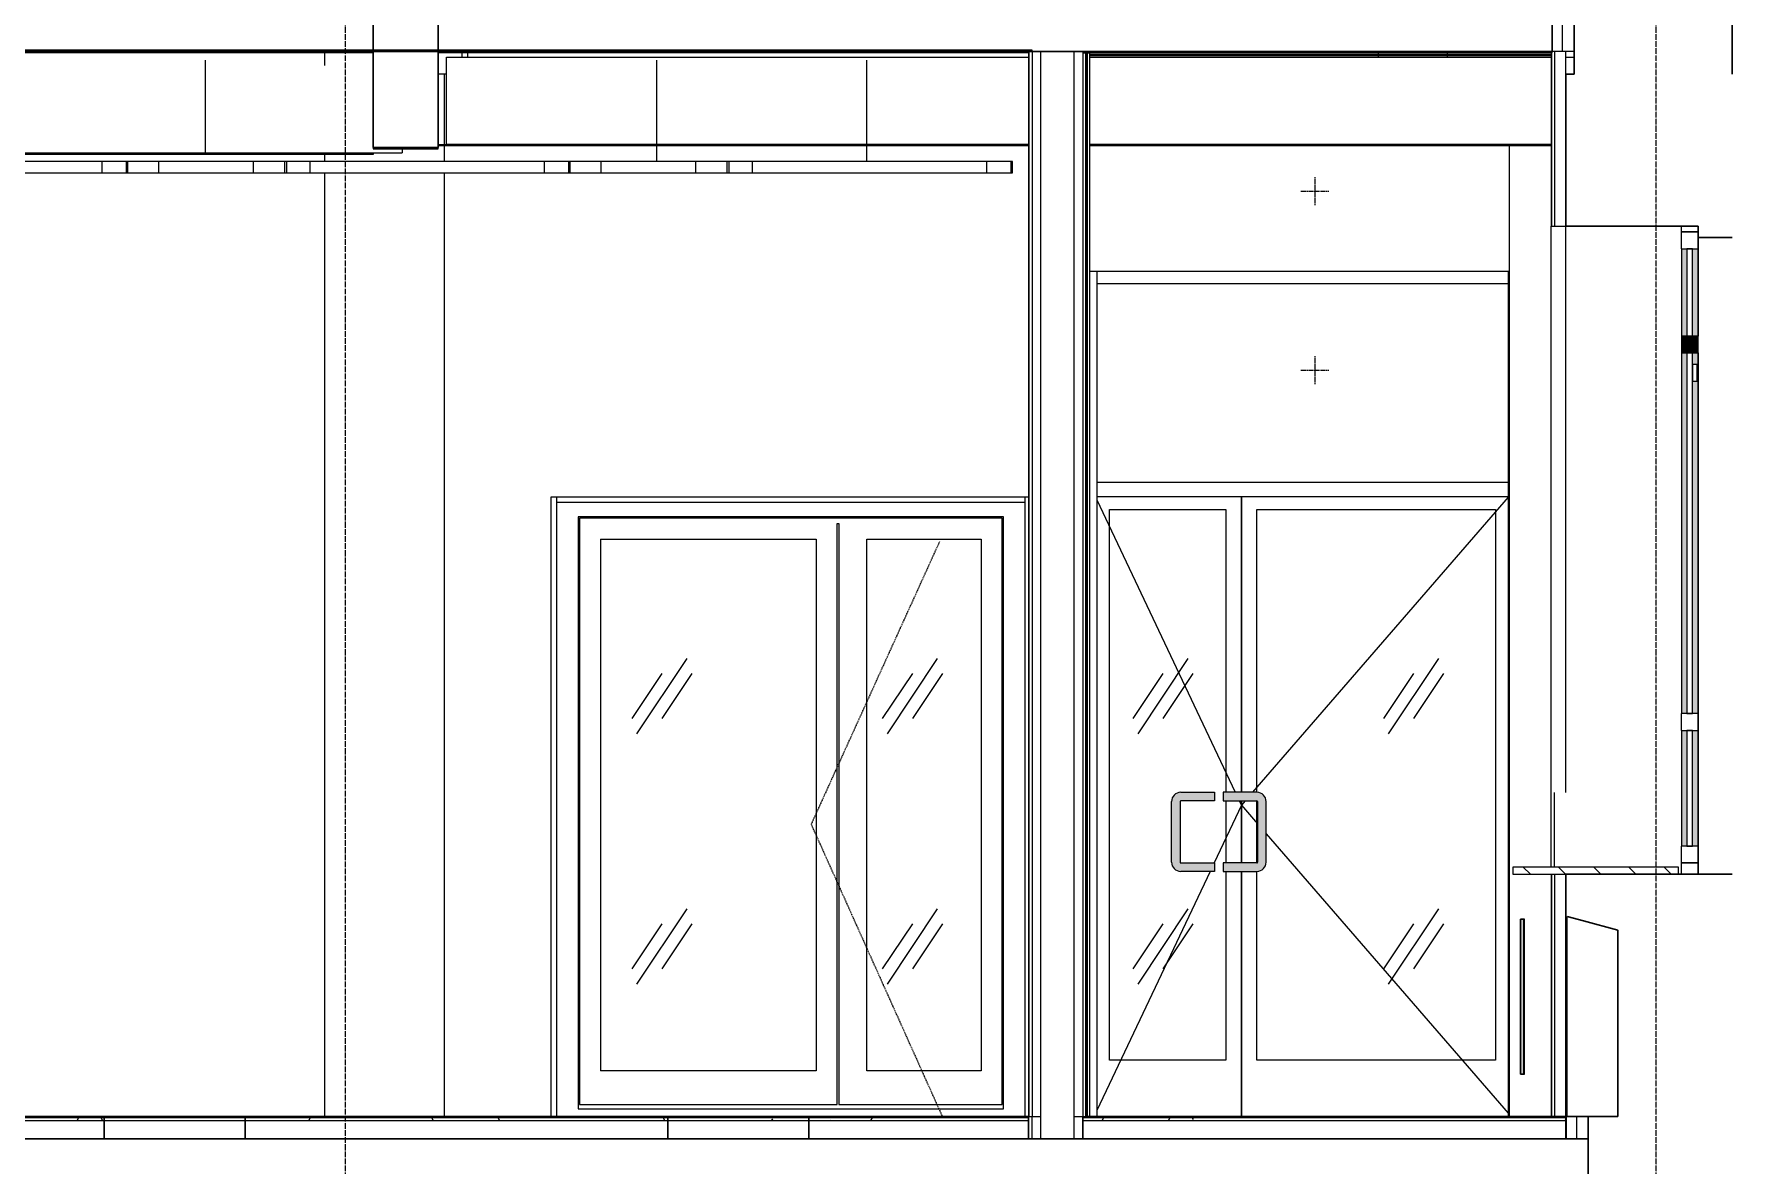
# Model space of a CAD drawing. Header units: millimetres. Extents: x -3929 to 624051, y 52832 to 514950.
# Drawn here: x 490920 to 496946, y 124473 to 128488 of the extents above; entities that cross this region are included whole.
import ezdxf

# ---------------------------------------------------------------- set-up
doc = ezdxf.new("R2010")
doc.units = ezdxf.units.MM
doc.linetypes.add('ADSK_Линия сетки', pattern=[25, 20, -2.5, 0, -2.5])
doc.linetypes.add('ADSK_Штриховая_ш3 п1_5', pattern=[4.5, 3, -1.5])
for name, color, linetype, lineweight in [('_ Окна', 7, 'Continuous', 9), ('Витраж', 7, 'Continuous', 9), ('Двери', 7, 'Continuous', 9), ('Каркас', 7, 'Continuous', 18), ('Окна', 7, 'Continuous', 9), ('Оси', 253, 'Continuous', 9), ('Перекрытие', 7, 'Continuous', 18), ('Потолки', 7, 'Continuous', 9), ('Стены внутренние', 7, 'Continuous', 18), ('Стены наружные', 7, 'Continuous', 18), ('Стены несущие', 7, 'Continuous', 30), ('Стены отделка', 7, 'Continuous', 30), ('Стены перегородки', 7, 'Continuous', 30), ('Стены штриховка', 7, 'Continuous', 9), ('Узлы', 7, 'Continuous', 18), ('ШТРИХОВКА', 252, 'Continuous', 15)]:
    doc.layers.add(name, color=color, linetype=linetype, lineweight=lineweight)
doc.layers.add('Линии', color=7, linetype='Continuous', lineweight=9, true_color=0x00a600)
pattern_1 = [(0, (492818.0134161156, 121045.9326191053), (406.4, 101.6), [33.528, -271.272, 33.528, -271.272, -1625.6]), (0, (492818.0134161156, 121045.9326191053), (406.4, 101.6), [-609.6, 33.528, -576.072, 33.528, -271.272, -711.2]), (0, (492818.0134161156, 121045.9326191053), (406.4, 101.6), [-1524, 33.528, -169.672, 33.528, -474.472]), (120, (492970.4134161156, 121096.7326191053), (-291.1881810244989, 301.1527240979959), [33.52799999999998, -271.2719999999998, 33.52799999999998, -271.2719999999998, -1625.599999999999]), (120, (492970.4134161156, 121096.7326191053), (-291.1881810244989, 301.1527240979959), [-609.5999999999997, 33.52799999999998, -576.0719999999997, 33.52799999999998, -271.2719999999998, -711.1999999999997]), (120, (492970.4134161156, 121096.7326191053), (-291.1881810244989, 301.1527240979959), [-1523.999999999999, 33.52799999999998, -169.6719999999999, 33.52799999999998, -474.4719999999998]), (240, (493021.2134161156, 121299.9326191053), (-115.2118189755009, -402.7527240979958), [33.528, -271.272, 33.528, -271.272, -1625.6]), (240, (493021.2134161156, 121299.9326191053), (-115.2118189755009, -402.7527240979958), [-609.6, 33.528, -576.072, 33.528, -271.272, -711.2]), (240, (493021.2134161156, 121299.9326191053), (-115.2118189755009, -402.7527240979958), [-1524, 33.528, -169.672, 33.528, -474.472])]
pattern_2 = [(236.31, (9620.301, 8922.3), (-888.9981586202271, -1778.001001198212), [320.533, -2884.801]), (236.31, (9638.081, 8868.96), (-888.9981586202271, -1778.001001198212), [192.32, -3013.015]), (236.31, (9531.401, 8868.96), (-888.9981586202271, -1778.001001198212), [192.32, -3013.015])]

# ---------------------------------------------------------------- blocks, each defined once
blk = doc.blocks.new('Прямоугольный импост - Импост структурный с накладкой - 160мм-6453924-Разрез 2-2')
at = {"layer": 'Витраж'}
blk.add_line((10960.74984141806, 14125), (10960.74984141806, 11900), dxfattribs=at)
blk = doc.blocks.new('Прямоугольный импост - Импост структурный с накладкой - 160мм-6453925-Разрез 2-2')
at = {"layer": 'Витраж'}
blk.add_line((10960.74984141806, 14900), (10960.74984141806, 14125), dxfattribs=at)
blk = doc.blocks.new('окно трехпол с фрамугой - 1800 и 1820х2300_h___нов_ ок15-V71-Разрез 2-2')
at = {"layer": 'Окна', "true_color": 0x383e42}
for points in [[(13094.53821631671, 14979.99999999999), (13094.62497107141, 14979.99999999999), (13094.53821631671, 15020.00000000001)], [(13094.62497107141, 12800.00000000002), (13094.71711234012, 12800.00000000002), (13094.57601380584, 12800.00000000002)]]:
    blk.add_hatch(color=250, dxfattribs=at).paths.add_polyline_path(points)
h = blk.add_hatch(color=250, dxfattribs=at)
h.paths.add_polyline_path([(13034.62517899047, 12860.00000000001), (13054.53807770351, 12860.00000000001), (13054.53807770351, 13270.00000000001), (13034.62517899047, 13270.00000000001), (13034.62517899047, 12891.81214383187)])
h.paths.add_polyline_path([(13094.62497107141, 12860.00000000001), (13094.53821631671, 13270.00000000001), (13074.62504037776, 13270.00000000001), (13074.62504037776, 12860.00000000001), (13094.53821631671, 12860.00000000001)])
h.paths.add_polyline_path([(13034.62517899047, 13330.00000000001), (13054.53807770351, 13330.00000000001), (13054.53807770351, 14610.00000000002), (13034.67826453619, 14610.00000000002), (13034.7831354511, 14670.00000000001), (13054.53807770351, 14670.00000000001), (13054.53807770351, 14979.99999999999), (13034.62517899047, 14979.99999999999), (13034.62517899047, 13478.50175917655)])
h.paths.add_polyline_path([(13094.62497107141, 13330.00000000001), (13094.62497107141, 14610.00000000002), (13074.62504037776, 14610.00000000002), (13074.62504037776, 14569.65956994247), (13090.53820245538, 14569.65956994247), (13090.53820245538, 14509.65956994247), (13074.62504037776, 14509.65956994247), (13074.62504037776, 13330.00000000001), (13094.53821631671, 13330.00000000001)])
h.paths.add_polyline_path([(13074.62504037776, 14670.00000000001), (13094.62497107141, 14670.00000000001), (13094.53821631671, 14979.99999999999), (13074.62504037776, 14979.99999999999), (13074.62504037776, 14847.44419498082)])
at = {"layer": '_ Окна'}
for p, q in [((13034.53800839693, 15060), (13034.53800839693, 15039.99999999998)), ((13094.53821631671, 15060), (13034.53800839693, 15060)), ((13034.53800839693, 15039.99999999998), (13094.53821631671, 15039.99999999998)), ((13094.53821631671, 15039.99999999998), (13094.53821631671, 15060)), ((13054.5380777035, 14979.99999999998), (13054.5380777035, 14670)), ((13074.53814701012, 14979.99999999998), (13054.5380777035, 14979.99999999998)), ((13074.53814701012, 14670), (13074.53814701012, 14979.99999999998)), ((13054.5380777035, 14610.00000000001), (13054.5380777035, 13329.99999999998)), ((13074.53814701012, 13329.99999999998), (13074.53814701012, 14610.00000000001)), ((13054.5380777035, 13329.99999999998), (13074.53814701012, 13329.99999999998)), ((13054.5380777035, 13270.00000000001), (13054.5380777035, 12860.00000000001)), ((13074.53814701012, 13270.00000000001), (13054.5380777035, 13270.00000000001)), ((13074.53814701012, 12860.00000000001), (13074.53814701012, 13270.00000000001)), ((13054.5380777035, 12860.00000000001), (13074.53814701012, 12860.00000000001)), ((13034.53800839693, 12800.00000000001), (13034.53800839693, 12760)), ((13094.53821631671, 12800.00000000001), (13034.53800839693, 12800.00000000001)), ((13094.53821631671, 12760), (13094.53821631671, 12800.00000000001)), ((13034.53800839693, 12760), (13094.53821631671, 12760))]:
    blk.add_line(p, q, dxfattribs=at)
at = {"layer": '_ Окна', "lineweight": 18}
for p, q in [((13094.53821631671, 15039.99999999998), (13034.53800839693, 15039.99999999998)), ((13034.53800839693, 15039.99999999998), (13034.53800839693, 14979.99999999998)), ((13094.53821631671, 14979.99999999998), (13094.53821631671, 15039.99999999998)), ((13034.53800839693, 14979.99999999998), (13094.53821631671, 14979.99999999998)), ((13094.53821631671, 13330), (13034.53800839693, 13330)), ((13034.53800839693, 13330), (13034.53800839693, 13270)), ((13094.53821631671, 13270), (13094.53821631671, 13330)), ((13034.53800839693, 13270), (13094.53821631671, 13270)), ((13094.53821631671, 12860.00000000001), (13034.53800839693, 12860)), ((13034.53800839693, 12860), (13034.53800839693, 12800.00000000001)), ((13094.53821631671, 12800.00000000001), (13094.53821631671, 12860.00000000001)), ((13034.53800839693, 12800.00000000001), (13094.53821631671, 12800.00000000001))]:
    blk.add_line(p, q, dxfattribs=at)
at = {"layer": 'Окна'}
for p, q in [((13034.62517899046, 14979.99999999998), (13034.62517899046, 13330)), ((13074.62504037776, 14670), (13074.62504037776, 14979.99999999998)), ((13094.62497107141, 14979.99999999998), (13094.53821631671, 14979.99999999998)), ((13094.62497107141, 14670), (13094.62497107141, 14979.99999999998)), ((13074.62504037776, 14569.65956994246), (13074.62504037776, 14610.00000000001)), ((13094.62497107141, 13330), (13094.62497107141, 14610.00000000001)), ((13074.62504037776, 13329.99999999998), (13074.62504037776, 14509.65956994246)), ((13094.62497107141, 13330), (13094.53821631671, 13330)), ((13034.62517899046, 13270), (13034.62517899046, 12860)), ((13074.62504037776, 12860.00000000001), (13074.62504037776, 13270.00000000001)), ((13094.62497107141, 13270), (13094.53821631671, 13270)), ((13094.62497107141, 12860), (13094.62497107141, 13270)), ((13094.53821631671, 12860.00000000001), (13094.62497107141, 12860.00000000001)), ((13094.78292753204, 12800.00000000001), (13094.53821631671, 12800.00000000001)), ((13094.78292753204, 12800.00000000001), (13094.53821631671, 12800.00000000001))]:
    blk.add_line(p, q, dxfattribs=at)
blk = doc.blocks.new('Окна 56 - Окна 52-2546675-Разрез 2-2')
at = {"layer": '_ Окна', "lineweight": 18}
for p, q in [((13090.53820245537, 14569.65956994246), (13074.53814701009, 14569.65956994246)), ((13074.53814701009, 14569.65956994246), (13074.53814701009, 14509.65956994246)), ((13090.53820245537, 14509.65956994246), (13090.53820245537, 14569.65956994246)), ((13074.53814701009, 14509.65956994246), (13090.53820245537, 14509.65956994246))]:
    blk.add_line(p, q, dxfattribs=at)
at = {"layer": 'Окна'}
for p, q in [((13090.62498493266, 14569.65956994246), (13090.53820245537, 14569.65956994246)), ((13090.62498493266, 14509.65956994246), (13090.62498493266, 14569.65956994246)), ((13090.53820245537, 14509.65956994246), (13090.62498493266, 14509.65956994246))]:
    blk.add_line(p, q, dxfattribs=at)
blk = doc.blocks.new('Дверь-Alumark_двупольная с глухим окном_S70 - 1700х2100 алюм ост Д34п-6552824-Разрез 2-2')
at = {"layer": 'Двери'}
h = blk.add_hatch(dxfattribs=at)
h.set_pattern_fill('FP_1', color=256, style=0, pattern_type=2)
h.set_pattern_definition(pattern_2)
h.paths.add_polyline_path([(9199.749841418126, 12061.5), (9964.749841418123, 12061.5), (9964.749841418123, 13949), (9199.749841418126, 13949), (9199.749841418126, 12109.55932337229)])
h.paths.add_polyline_path([(10345.80942332829, 12061.5), (10549.74984141812, 12061.5), (10549.74984141812, 13949), (10144.74984141812, 13949), (10144.74984141812, 12061.50000000001)])
for p, q in [((9044.74984141813, 11899.99999999998), (9044.74984141813, 14099.99999999997)), ((10704.74984141812, 14099.99999999997), (10704.74984141812, 11899.99999999998)), ((9044.749841418125, 11899.99999999998), (9044.749841418125, 14079.99999999999)), ((9044.749841418125, 14079.99999999999), (10704.74984141813, 14079.99999999999)), ((10704.74984141813, 14079.99999999999), (10704.74984141813, 11899.99999999998)), ((9119.749841418126, 14028.99999999999), (9119.749841418126, 11926.99999999999)), ((10629.74984141812, 14028.99999999999), (9119.749841418126, 14028.99999999999)), ((9124.749841418125, 14024), (9124.749841418125, 11942.00000000002)), ((10624.74984141813, 14024), (9124.749841418125, 14024)), ((10039.74984141812, 11942.00000000002), (10039.74984141812, 14004.99999999998)), ((10039.74984141812, 14004.99999999998), (10044.74984141812, 14004.99999999998)), ((10044.74984141812, 14004.99999999998), (10044.74984141812, 11942.00000000002)), ((10624.74984141813, 11942.00000000002), (10624.74984141813, 14024)), ((10629.74984141812, 11926.99999999999), (10629.74984141812, 14028.99999999999)), ((9199.749841418126, 13948.99999999999), (9199.749841418126, 12061.49999999999)), ((9199.749841418126, 13948.99999999999), (9964.749841418125, 13948.99999999999)), ((9964.749841418125, 13948.99999999999), (9964.749841418125, 12061.49999999999)), ((10144.74984141812, 13948.99999999999), (10549.74984141813, 13948.99999999999)), ((10144.74984141812, 12061.49999999999), (10144.74984141812, 13948.99999999999)), ((10549.74984141813, 13948.99999999999), (10549.74984141813, 12061.49999999999)), ((9964.749841418125, 12061.49999999999), (9199.749841418126, 12061.49999999999)), ((10549.74984141813, 12061.49999999999), (10144.74984141812, 12061.49999999999)), ((9124.749841418125, 11942.00000000002), (10039.74984141812, 11942.00000000002)), ((10044.74984141812, 11942.00000000002), (10624.74984141813, 11942.00000000002)), ((9119.749841418126, 11926.99999999999), (10629.74984141812, 11926.99999999999))]:
    blk.add_line(p, q, dxfattribs=at)
blk = doc.blocks.new('Витражная двухстворчатая дверь - Входная двухстворчатая левая-6453929-Разрез 2-2')
at = {"layer": 'Двери'}
h = blk.add_hatch(dxfattribs=at)
h.set_pattern_fill('FP_1', color=256, style=0, pattern_type=2)
h.set_pattern_definition(pattern_2)
h.paths.add_polyline_path([(11005.74984141806, 12100.00000000001), (11418.46984141806, 12100.00000000001), (11418.46984141806, 12770), (11408.54962619744, 12770), (11408.54962619744, 12800), (11418.46984141806, 12800), (11418.46984141806, 13020.52720768827), (11408.54962619744, 13020.52720768827), (11408.54962619744, 13050.52720768827), (11418.46984141806, 13050.52720768827), (11418.46984141806, 14055.00000000002), (11005.74984141806, 14055.00000000002), (11005.74984141806, 12216.62018269989)])
h.paths.add_polyline_path([(11668.54866491882, 12100.00000000001), (12375.74984141806, 12100.00000000001), (12375.74984141806, 14055.00000000002), (11528.46984141806, 14055.00000000002), (11529.24395438095, 13050.43579764876), (11537.00852573402, 13049.41357243743), (11544.89096524618, 13046.14855908691), (11551.65976950752, 13040.95467290084), (11556.8536556936, 13034.18586863951), (11560.11866904412, 13026.30342912733), (11561.23230429496, 13017.84452959075), (11560.11866904412, 12794.22377856093), (11556.8536556936, 12786.34133904876), (11551.65976950752, 12779.57253478742), (11544.89096524619, 12774.37864860136), (11537.00852573402, 12771.11363525083), (11528.46984141806, 12769.98949613452), (11528.46984141806, 12100.00000000001)])
h.paths.add_polyline_path([(11378.54962619742, 12770), (11250.09072666084, 12771.11363525083), (11242.20828714866, 12774.37864860136), (11235.43948288733, 12779.57253478743), (11230.24559670126, 12786.34133904877), (11226.98058335073, 12794.22377856093), (11225.8669480999, 12802.68267809753), (11226.98058335073, 13026.30342912734), (11230.24559670126, 13034.18586863951), (11235.43948288732, 13040.95467290084), (11242.20828714866, 13046.14855908692), (11250.09072666084, 13049.41357243744), (11258.54962619743, 13050.52720768827), (11378.54962619742, 13050.52720768827), (11378.54962619742, 13020.52720768827), (11256.65268632292, 13019.74146946525), (11255.8669480999, 13017.84452959076), (11256.65268632292, 12800.78573822303), (11258.54962619743, 12800), (11378.54962619742, 12800)])
h.paths.add_polyline_path([(11528.46984141806, 12799.99999999999), (11530.44656607193, 12800.78573822302), (11531.23230429495, 12802.68267809753), (11530.44656607193, 13019.74146946524), (11528.46984141806, 13020.43579764877), (11528.46984141806, 12800.09141003951)])
for p, q in [((11473.46984141805, 13050.52720768825), (11473.46984141805, 14100)), ((11473.46984141805, 14100), (11473.46984141805, 13050.52720768825)), ((10960.74984141806, 14088.86057545148), (11451.9332061214, 13050.52720768825)), ((11005.74984141806, 12100), (11005.74984141806, 14055.00000000001)), ((11005.74984141806, 14055.00000000001), (11418.46984141806, 14055.00000000001)), ((11418.46984141806, 14055.00000000001), (11418.46984141806, 13050.52720768825)), ((12420.74984141805, 14098.45687782049), (11512.91082365861, 13050.52720768825)), ((11528.46984141806, 13050.50726149342), (11528.46984141806, 14055.00000000001)), ((11528.46984141806, 14055.00000000001), (12375.74984141806, 14055.00000000001)), ((12375.74984141806, 14055.00000000001), (12375.74984141806, 12100)), ((11418.46984141806, 13020.52720768826), (11418.46984141806, 12799.99999999999)), ((11466.12469933407, 13020.52720768826), (11473.46984141805, 13005)), ((11473.46984141805, 12799.99999999998), (11473.46984141805, 13020.52720768826)), ((11473.46984141805, 13020.52720768826), (11473.46984141805, 12799.99999999998)), ((11486.92132139617, 13020.52720768826), (11473.46984141805, 13005)), ((11528.46984141806, 12799.99999999999), (11528.46984141806, 13020.52720768826)), ((11473.46984141805, 13005), (11376.49463779814, 12799.99999999999)), ((11473.46984141805, 13005), (11531.23230429495, 12938.32408336227)), ((11561.23230429495, 12903.69471682374), (12420.74984141806, 11911.5431221795)), ((11362.30314458548, 12770), (10960.74984141806, 11921.13942454852)), ((11418.46984141806, 12769.99999999999), (11418.46984141806, 12100)), ((11473.46984141805, 11899.99999999998), (11473.46984141805, 12769.99999999998)), ((11473.46984141805, 12769.99999999998), (11473.46984141805, 11899.99999999998)), ((11528.46984141806, 12100), (11528.46984141806, 12770.01994619483)), ((11418.46984141806, 12100), (11005.74984141806, 12100)), ((12375.74984141806, 12100), (11528.46984141806, 12100))]:
    blk.add_line(p, q, dxfattribs=at)
blk = doc.blocks.new('Прямоугольный импост - Импост структурный с накладкой - 100мм-6094291-Разрез 2-2')
at = {"layer": 'Витраж'}
for p, q in [((12420.74984141806, 14150), (10960.74984141806, 14150)), ((12420.74984141806, 14100), (10960.74984141806, 14100))]:
    blk.add_line(p, q, dxfattribs=at)
blk = doc.blocks.new('Прямоугольный импост - Импост структурный с накладкой - 100мм-V150-Разрез 2-2')
at = {"layer": 'Витраж'}
for p, q in [((12420.74984141806, 14900), (12420.74984141806, 14880)), ((12420.74984141806, 14855), (10960.74984141806, 14855))]:
    blk.add_line(p, q, dxfattribs=at)
blk = doc.blocks.new('Прямоугольный импост - Импост структурный с накладкой - 160мм-V151-Разрез 2-2')
at = {"layer": 'Витраж'}
blk.add_line((12420.74984141806, 14125), (12420.74984141806, 11900), dxfattribs=at)
blk = doc.blocks.new('Прямоугольный импост - Импост структурный с накладкой - 160мм-6453926-Разрез 2-2')
at = {"layer": 'Витраж'}
for q in [(12423.55912414644, 14880), (12420.74984141806, 14125)]:
    blk.add_line((12420.74984141806, 14880), q, dxfattribs=at)
blk = doc.blocks.new('Прямоугольный импост - Импост структурный с накладкой - 100мм-4857479-Разрез 2-2')
at = {"layer": 'Витраж'}
blk.add_line((12420.74984141806, 14900.00000000001), (12420.74984141806, 14880), dxfattribs=at)

msp = doc.modelspace()

# ---------------------------------------------------------------- hatches: boundary and pattern name
at = {"layer": 'Узлы', "lineweight": 5, "true_color": 0xffffff}
for points in [[(496765.7906806518, 127355.9326191054), (496825.9479958012, 127355.9326191054), (496825.737387187, 127415.9326191053), (496765.7906806518, 127415.9326191053), (496765.7906806518, 127397.8136089712)], [(494989.662042313, 125515.9326191053), (495109.662042313, 125515.9326191053), (495109.662042313, 125545.9326191053), (494987.7651024385, 125546.7183573284), (494986.9793642155, 125548.6152972029), (494987.7651024385, 125765.6740885706), (494989.662042313, 125766.4598267936), (495109.662042313, 125766.4598267936), (495109.662042313, 125796.4598267936), (494981.2031427764, 125795.3461915428), (494973.3207032643, 125792.0811781923), (494966.5518990029, 125786.8872920062), (494961.3580128169, 125780.1184877448), (494958.0929994663, 125772.2360482327), (494956.9793642155, 125763.7771486961), (494958.0929994663, 125540.1563976663), (494961.3580128169, 125532.2739581541), (494966.5518990029, 125525.5051538928), (494973.3207032643, 125520.3112677067), (494981.2031427764, 125517.0462543562), (494988.9677141295, 125516.0240291448)], [(495167.915590867, 125515.9326191053), (495268.1209418496, 125517.0462543562), (495276.0033813618, 125520.3112677067), (495282.7721856231, 125525.5051538928), (495289.4328109018, 125535.8149795641), (495291.2310851597, 125540.1563976663), (495292.3447204105, 125548.6152972029), (495291.2310851597, 125772.2360482326), (495287.9660718092, 125780.1184877448), (495282.7721856231, 125786.8872920062), (495276.0033813618, 125792.0811781922), (495268.1209418496, 125795.3461915428), (495259.5822575337, 125796.4598267936), (495139.662042313, 125796.4598267936), (495139.662042313, 125766.4598267936), (495261.5589821875, 125765.6740885706), (495262.3447204105, 125763.7771486961), (495261.5589821875, 125546.7183573284), (495259.5822575337, 125545.9326191053), (495139.662042313, 125545.9326191053), (495139.662042313, 125515.9326191053), (495149.5822575337, 125515.9326191053)]]:
    msp.add_hatch(color=7, dxfattribs=at).paths.add_polyline_path(points)
at = {"layer": 'ШТРИХОВКА'}
h = msp.add_hatch(dxfattribs=at)
h.set_pattern_fill('FP_16', color=252, style=0, pattern_type=2)
h.set_pattern_definition([(0, (492818.0134161156, 121045.9326191053), (0, 124.95), []), (315, (492818.0134161156, 121045.9326191053), (124.9500108763501, 0), [176.706, -176.706]), (45, (492818.0134161156, 121045.9326191053), (124.9500108763501, 0), [176.706, -176.706])])
h.paths.add_polyline_path([(496167.4668290062, 125505.9326191053), (496756.2163676575, 125505.9326191053), (496756.2163676575, 125530.9326191053), (496167.4668290062, 125530.9326191053)])
msp.add_hatch(color=252, dxfattribs=at).paths.add_polyline_path([(496207.1328008264, 124795.9326191053), (496207.1328008264, 125345.9326191053), (496195.1326597785, 125345.9326191053), (496195.1326597785, 124795.9326191053)])
h = msp.add_hatch(dxfattribs=at)
h.set_pattern_fill('FP_2', color=252, style=0, pattern_type=2)
h.set_pattern_definition(pattern_1)
h.paths.add_polyline_path([(492363.9389895761, 124630.9326191053), (493169.3440119161, 124630.9326191053), (493169.3440119161, 124640.9326191053), (491669.3440119161, 124640.9326191053), (491669.3440119161, 124630.9326191053), (492363.9002744806, 124630.9326191053)])
h.paths.add_polyline_path([(486181.3440119161, 124630.9326191053), (487169.3440119161, 124630.9326191053), (487169.3440119161, 124640.9326191053), (486169.3440119161, 124640.9326191053), (486169.3440119161, 124630.9326191053)])
h.paths.add_polyline_path([(489169.3440119161, 124630.9326191053), (489669.3440119161, 124630.9326191053), (489669.3440119161, 124640.9326191053), (489169.3440119161, 124640.9326191053)])
h = msp.add_hatch(dxfattribs=at)
h.set_pattern_fill('FP_2', color=252, style=0, pattern_type=2)
h.set_pattern_definition(pattern_1)
h.paths.add_polyline_path([(487169.3440119161, 124630.9326191053), (487669.3440119161, 124630.9326191053), (487669.3440119161, 124640.9326191053), (487169.3440119161, 124640.9326191053)])
h.paths.add_polyline_path([(493669.3440119161, 124630.9326191053), (493669.3440119161, 124640.9326191053), (493169.3440119161, 124640.9326191053), (493169.3440119161, 124630.9326191053), (493636.0087589137, 124630.9326191053)])
h.paths.add_polyline_path([(489669.3440119161, 124630.9326191053), (491169.3440119161, 124630.9326191053), (491169.3440119161, 124640.9326191053), (489669.3440119161, 124640.9326191053)])
h = msp.add_hatch(dxfattribs=at)
h.set_pattern_fill('FP_2', color=252, style=0, pattern_type=2)
h.set_pattern_definition(pattern_1)
h.paths.add_polyline_path([(491210.9868159977, 124630.9326191053), (491669.3440119161, 124630.9326191053), (491669.3440119161, 124640.9326191053), (491169.3440119161, 124640.9326191053), (491169.3440119161, 124630.9326191053), (491187.0109212575, 124630.9326191053)])
h.paths.add_polyline_path([(487683.6821717563, 124630.9326191053), (489169.3440119161, 124630.9326191053), (489169.3440119161, 124640.9326191053), (487669.3440119161, 124640.9326191053), (487669.3440119161, 124630.9326191053)])
h.paths.add_polyline_path([(494435.8622575337, 124630.9326191053), (494449.8622575337, 124630.9326191053), (494449.7511464226, 124640.9326191053), (493669.3440119161, 124640.9326191053), (493669.3440119161, 124630.9326191053), (494407.6066498415, 124630.9326191053)])
h = msp.add_hatch(dxfattribs=at)
h.set_pattern_fill('FP_2', color=252, style=0, pattern_type=2)
h.set_pattern_definition(pattern_1)
h.paths.add_polyline_path([(494677.7372575336, 124630.9326191053), (496355.6490037274, 124630.9326191053), (496355.6490037274, 124640.9326191053), (494641.8622575336, 124640.9326191053), (494641.8622575336, 124630.9326191053), (494666.8622575336, 124630.9326191053)])

# ---------------------------------------------------------------- linework, layer by layer
at = {"layer": 'Каркас', "lineweight": 30}
for p, q in [((492124.3505509427, 128545.9326191053), (492124.3505509427, 128085.9326191053)), ((492354.3505509427, 128085.9326191053), (492354.3505509427, 128545.9326191053)), ((492124.3505509427, 128085.9326191053), (492354.3505509427, 128085.9326191053))]:
    msp.add_line(p, q, dxfattribs=at)
at = {"layer": 'Каркас'}
for p, q in [((492383.8307439728, 128095.9326191053), (492383.8307439728, 128405.9326191053)), ((492383.8307439728, 128405.9326191053), (494449.8622575337, 128405.9326191053)), ((494653.8622575336, 128405.9326191053), (494656.8622575336, 128405.9326191053)), ((494666.8622575336, 128405.9326191053), (496303.7133398829, 128405.9326191053)), ((496356.9177109023, 128405.9326191053), (496385.6491076859, 128405.9326191053)), ((486181.3440119161, 128065.9326191053), (492226.565643, 128065.9326191053)), ((492226.565643, 128080.9326191053), (492226.565643, 128065.9326191053)), ((494449.8622575337, 128095.9326191053), (492383.8307439728, 128095.9326191053)), ((494656.8622575336, 128095.9326191053), (494653.8622575336, 128095.9326191053)), ((496303.6488235303, 128095.9326191053), (494666.8622575336, 128095.9326191053))]:
    msp.add_line(p, q, dxfattribs=at)
at = {"layer": 'Линии', "color": 7, "lineweight": 18}
for p, q in [((491528.7547442015, 128065.9326191053), (491528.7547442015, 128395.9326191053)), ((493130.2357630069, 128035.9326191053), (493130.2357630069, 128395.9326191053)), ((493876.0807921343, 128035.9326191053), (493876.0807921343, 128395.9326191053))]:
    msp.add_line(p, q, dxfattribs=at)
at = {"layer": 'Линии', "color": 7, "linetype": 'ADSK_Штриховая_ш3 п1_5', "lineweight": 5}
for p, q in [((495465.2173045299, 127980.354660889), (495465.2173045299, 127880.354660889)), ((495415.2173045299, 127930.354660889), (495515.2173045299, 127930.354660889)), ((495465.2173045299, 127344.8924414218), (495465.2173045299, 127244.8924414218)), ((495415.2173045299, 127294.8924414218), (495515.2173045299, 127294.8924414218))]:
    msp.add_line(p, q, dxfattribs=at)
at = {"layer": 'Линии', "color": 7}
for p, q in [((496765.7906806518, 127415.9326191053), (496765.7906806518, 127355.9326191053)), ((496825.9484291933, 127415.9326191053), (496765.7906806518, 127415.9326191053)), ((496825.9484291933, 127355.9326191053), (496825.9484291933, 127415.9326191053)), ((496765.7906806518, 127355.9326191053), (496825.9484291933, 127355.9326191053)), ((494956.9793642155, 125548.6152972029), (494956.9793642155, 125763.7771486961)), ((494986.9793642155, 125763.7771486961), (494986.9793642155, 125548.6152972029)), ((494989.662042313, 125796.4598267936), (495109.662042313, 125796.4598267936)), ((495109.662042313, 125766.4598267936), (494989.662042313, 125766.4598267936)), ((495109.662042313, 125796.4598267936), (495109.662042313, 125766.4598267936)), ((495259.662042313, 125796.4598267936), (495139.662042313, 125796.4598267936)), ((495139.662042313, 125796.4598267936), (495139.662042313, 125766.4598267936)), ((495139.662042313, 125766.4598267936), (495259.662042313, 125766.4598267936)), ((495262.3447204105, 125763.7771486961), (495262.3447204105, 125548.6152972028)), ((495292.3447204105, 125548.6152972028), (495292.3447204105, 125763.7771486961)), ((494989.662042313, 125545.9326191053), (495109.662042313, 125545.9326191053)), ((495109.662042313, 125515.9326191053), (494989.662042313, 125515.9326191053)), ((495109.662042313, 125545.9326191053), (495109.662042313, 125515.9326191053)), ((495259.662042313, 125545.9326191053), (495139.662042313, 125545.9326191053)), ((495139.662042313, 125545.9326191053), (495139.662042313, 125515.9326191053)), ((495139.662042313, 125515.9326191053), (495259.662042313, 125515.9326191053)), ((496360.7654674706, 124645.9326191053), (496360.7654674706, 125355.2753621837))]:
    msp.add_line(p, q, dxfattribs=at)
at = {"layer": 'Линии', "color": 7, "linetype": 'ADSK_Штриховая_ш3 п1_5'}
for p, q in [((494133.354823156, 126685.9326191053), (493678.1064042381, 125682.9675028263)), ((493678.1064042381, 125682.9675028263), (494143.3548231561, 124645.9326191053))]:
    msp.add_line(p, q, dxfattribs=at)
at = {"layer": 'Линии', "color": 7, "lineweight": 30}
for p, q in [((496360.7654674706, 125355.2753621837), (496418.7210170479, 125339.7462194775)), ((496418.7210170479, 125339.7462194775), (496540.7654674706, 125307.0445075461)), ((496540.7654674706, 125307.0445075461), (496540.7654674706, 124645.9326191053)), ((496540.7654674706, 124645.9326191053), (496360.7654674706, 124645.9326191053))]:
    msp.add_line(p, q, dxfattribs=at)
at = {"layer": 'Линии', "color": 7}
for centre, radius, start, end in [((494989.662042313, 125763.7771486961), 32.68267809752251, 90, 180), ((494989.662042313, 125763.7771486961), 2.682678097520693, 90, 180), ((495259.662042313, 125763.7771486961), 32.68267809751796, 0, 90), ((495259.662042313, 125763.7771486961), 2.682678097519784, 0, 90), ((494989.662042313, 125548.6152972029), 32.68267809752706, 180, 270), ((494989.662042313, 125548.6152972028), 2.682678097519783, 180, 270), ((495259.662042313, 125548.6152972028), 2.682678097520693, 270, 0), ((495259.662042313, 125548.6152972028), 32.6826780975216, 270, 0)]:
    msp.add_arc(centre, radius, start, end, dxfattribs=at)
at = {"layer": 'Оси', "linetype": 'ADSK_Линия сетки'}
for p, q in [((492026.1124161151, 107157.8830841324), (492026.1124161151, 128741.9623508491)), ((496676.1124161151, 107157.8830841324), (496676.1124161151, 128741.9623508491))]:
    msp.add_line(p, q, dxfattribs=at)
at = {"layer": 'Перекрытие', "lineweight": 30}
for p, q in [((496306.906767636, 128425.9326191053), (496306.906767636, 128545.9326191053)), ((486149.3440119162, 128425.9326191053), (496306.906767636, 128425.9326191053)), ((491169.3440119161, 124643.3826191053), (486169.3440119161, 124643.3826191053)), ((494449.8622575337, 124643.3826191053), (491169.3440119161, 124643.3826191053)), ((491169.3440119161, 124565.9326191053), (491169.3440119161, 124643.3826191053)), ((491669.3440119161, 124643.3826191053), (491669.3440119161, 124565.9326191053)), ((493169.3440119161, 124565.9326191053), (493169.3440119161, 124643.3826191053)), ((493669.3440119161, 124565.9326191053), (493669.3440119161, 124643.3826191053)), ((494449.8622575337, 124565.9326191053), (494449.8622575337, 124643.3826191053)), ((494641.8622575336, 124643.3826191053), (494641.8622575336, 124565.9326191053)), ((496355.6490037274, 124643.3826191053), (494641.8622575336, 124643.3826191053)), ((496355.6490037274, 124565.9326191053), (496355.6490037274, 124643.3826191053)), ((496435.6483054834, 124565.9326191053), (486124.5400377705, 124565.9326191053)), ((496435.6483054834, 124445.9326191053), (496435.6483054834, 124565.9326191053))]:
    msp.add_line(p, q, dxfattribs=at)
at = {"layer": 'Перекрытие'}
for p, q in [((496343.665175102, 128425.9326191053), (496343.665175102, 128545.9326191053)), ((491169.3440119161, 124640.9326191053), (486169.3440119161, 124640.9326191053)), ((491169.3440119161, 124630.9326191053), (486169.3440119161, 124630.9326191053)), ((494449.8622575337, 124640.9326191053), (491169.3440119161, 124640.9326191053)), ((494449.8622575337, 124630.9326191053), (491169.3440119161, 124630.9326191053)), ((494461.8622575337, 124565.9326191053), (494461.8622575337, 124645.9326191053)), ((496355.6490037274, 124640.9326191053), (494641.8622575336, 124640.9326191053)), ((496355.6490037274, 124630.9326191053), (494641.8622575336, 124630.9326191053)), ((496357.8219062712, 124565.9326191053), (496357.8219062712, 124645.9326191053)), ((496393.5590476167, 124645.9326191053), (496393.5590476167, 124565.9326191053))]:
    msp.add_line(p, q, dxfattribs=at)
at = {"layer": 'Перекрытие', "lineweight": 9}
for p, q in [((496756.2163676575, 125530.9326191053), (496167.4668290062, 125530.9326191053)), ((496167.4668290062, 125530.9326191053), (496167.4668290062, 125505.9326191053)), ((496756.2163676575, 125505.9326191053), (496756.2163676575, 125530.9326191053)), ((496167.4668290062, 125505.9326191053), (496355.6490037274, 125505.9326191053)), ((491169.3440119161, 124645.9326191053), (486169.3440119161, 124645.9326191053)), ((494449.8622575337, 124645.9326191053), (491169.3440119161, 124645.9326191053)), ((491169.3440119161, 124643.3826191053), (491169.3440119161, 124645.9326191053)), ((491669.3440119161, 124645.9326191053), (491669.3440119161, 124643.3826191053)), ((493169.3440119161, 124643.3826191053), (493169.3440119161, 124645.9326191053)), ((493669.3440119161, 124643.3826191053), (493669.3440119161, 124645.9326191053)), ((494449.8622575337, 124643.3826191053), (494449.8622575337, 124645.9326191053)), ((494641.8622575336, 124645.9326191053), (494641.8622575336, 124643.3826191053)), ((496355.6490037274, 124645.9326191053), (494653.8622575336, 124645.9326191053)), ((496355.6490037274, 124643.3826191053), (496355.6490037274, 124645.9326191053))]:
    msp.add_line(p, q, dxfattribs=at)
at = {"layer": 'Потолки'}
for p, q in [((494461.8622575334, 128430.9326191053), (486169.344011916, 128430.9326191053)), ((492124.3505509427, 128420.9326191053), (486181.3440119161, 128420.9326191053)), ((491783.8304629476, 128425.9326191053), (491783.8304629476, 128420.9326191053)), ((492124.3505509427, 128420.9326191053), (492124.3505509427, 128425.9326191053)), ((492354.3505509427, 128425.9326191053), (492354.3505509427, 128420.9326191053)), ((494449.8622575337, 128420.9326191053), (492354.3505509427, 128420.9326191053)), ((492694.3505509427, 128420.9326191053), (492694.3505509427, 128425.9326191053)), ((494461.8622575334, 128425.9326191053), (494461.8622575334, 128430.9326191053)), ((494641.8622575336, 128420.9326191053), (496306.906767636, 128420.9326191053)), ((494653.8622575336, 128415.9326191053), (494656.8622575336, 128415.9326191053)), ((494656.8622575336, 128410.9326191053), (494653.8622575336, 128410.9326191053)), ((494666.8622575336, 128415.9326191053), (496303.6810817065, 128415.9326191053)), ((496303.6972107947, 128410.9326191053), (494666.8622575336, 128410.9326191053)), ((496306.906767636, 128420.9326191053), (496306.906767636, 128425.9326191053)), ((486181.3440119161, 128065.9326191053), (492124.3505509427, 128065.9326191053)), ((492124.3505509427, 128060.9326191053), (486181.3440119161, 128060.9326191053)), ((492354.452182088, 128085.9326191053), (492124.3505509427, 128085.9326191053)), ((492124.3505509427, 128085.9326191053), (492124.3505509427, 128080.9326191053)), ((492124.3505509427, 128080.9326191053), (492354.452182088, 128080.9326191053)), ((492124.3505509427, 128065.9326191053), (492124.3505509427, 128060.9326191053)), ((492354.3505509427, 128095.9326191053), (494449.8622575337, 128095.9326191053)), ((494449.8622575337, 128090.9326191053), (492354.3505509427, 128090.9326191053)), ((492354.452182088, 128080.9326191053), (492354.452182088, 128085.9326191053)), ((494653.8622575336, 128095.9326191053), (494656.8622575336, 128095.9326191053)), ((494656.8622575336, 128090.9326191053), (494653.8622575336, 128090.9326191053)), ((494666.8622575336, 128095.9326191053), (496303.6488235303, 128095.9326191053)), ((496303.6488235303, 128090.9326191053), (494666.8622575336, 128090.9326191053)), ((494391.9159162212, 128035.9326191053), (486314.7425261748, 128035.9326191053)), ((486314.7425261749, 127995.9326191053), (494391.9159162212, 127995.9326191053)), ((491161.9192885286, 127995.9326191053), (491161.9192885286, 128035.9326191053)), ((491248.8659809557, 127995.9326191053), (491248.8659809557, 128035.9326191053)), ((491252.8581668956, 127995.9326191053), (491252.8581668956, 128035.9326191053)), ((491361.9192885286, 128035.9326191053), (491361.9192885286, 127995.9326191053)), ((491698.9570847246, 127995.9326191053), (491698.9570847246, 128035.9326191053)), ((491809.1914316994, 128035.9326191053), (491809.1914316994, 127995.9326191053)), ((491816.0867618916, 128035.9326191053), (491816.0867618916, 127995.9326191053)), ((491899.1402219576, 128035.9326191053), (491899.1402219576, 127995.9326191053)), ((492731.4481631914, 127995.9326191053), (492731.4481631914, 128035.9326191053)), ((492818.3948556185, 127995.9326191053), (492818.3948556185, 128035.9326191053)), ((492822.3870415584, 127995.9326191053), (492822.3870415584, 128035.9326191053)), ((492931.4481631914, 128035.9326191053), (492931.4481631914, 127995.9326191053)), ((493268.4859593874, 127995.9326191053), (493268.4859593874, 128035.9326191053)), ((493378.7203063623, 128035.9326191053), (493378.7203063623, 127995.9326191053)), ((493385.6156365544, 128035.9326191053), (493385.6156365544, 127995.9326191053)), ((493468.6690966204, 128035.9326191053), (493468.6690966204, 127995.9326191053)), ((494300.9770378543, 127995.9326191053), (494300.9770378543, 128035.9326191053)), ((494387.9237302814, 127995.9326191053), (494387.9237302814, 128035.9326191053)), ((494391.9159162213, 127995.9326191053), (494391.9159162213, 128035.9326191053))]:
    msp.add_line(p, q, dxfattribs=at)
at = {"layer": 'Стены внутренние'}
for p, q in [((492438.6351150211, 128420.9326191053), (492438.6351150211, 128405.9326191053)), ((492458.225569822, 128420.9326191053), (492458.225569822, 128405.9326191053)), ((495689.8952254549, 128420.9326191053), (495689.8952254549, 128415.9326191053)), ((495689.8952254549, 128410.9326191053), (495689.8952254549, 128405.9326191053)), ((495934.376777014, 128420.9326191053), (495934.376777014, 128415.9326191053)), ((495934.376777014, 128410.9326191053), (495934.376777014, 128405.9326191053)), ((496385.6491076859, 128425.9326191053), (496355.6490037274, 128425.9326191053)), ((492383.8307439728, 128345.9326191053), (492354.3505509427, 128345.9326191053)), ((496154.671540262, 128090.9326191053), (496154.671540262, 124645.9326191053)), ((496355.9496245004, 125795.9326191053), (496355.9496245004, 127805.9326191053)), ((496825.8295284557, 127765.9326191053), (496825.8295284557, 127415.9326191053)), ((496825.8295284557, 127355.9326191053), (496825.8295284557, 125505.9326191053)), ((496315.9497631132, 125530.9326191053), (496315.9497631132, 125795.9326191053)), ((496209.296037857, 125345.9326191053), (496207.1328008264, 125345.9326191053)), ((496209.296037857, 124795.9326191053), (496209.296037857, 125345.9326191053)), ((496207.1328008264, 124795.9326191053), (496209.296037857, 124795.9326191053)), ((496394.376777014, 124565.9326191053), (496394.376777014, 124645.9326191053))]:
    msp.add_line(p, q, dxfattribs=at)
at = {"layer": 'Стены наружные'}
for p, q in [((491951.9002744806, 128375.9326191053), (491951.9002744806, 128420.9326191053)), ((492375.9002744806, 128345.9326191053), (492375.9002744806, 128095.9326191053)), ((491951.9002744806, 128035.9326191053), (491951.9002744806, 128060.9326191053)), ((492375.9002744806, 128090.9326191053), (492375.9002744806, 128035.9326191053)), ((491951.9002744806, 124645.9326191053), (491951.9002744806, 127995.9326191053)), ((492375.9002744806, 127995.9326191053), (492375.9002744806, 124645.9326191053)), ((496303.949804697, 125530.9326191053), (496303.949804697, 127805.9326191053)), ((494653.8622575336, 127645.9326191053), (494656.8622575336, 127645.9326191053)), ((494666.8622575336, 127645.9326191053), (496154.671540262, 127645.9326191053)), ((492755.8622575337, 124645.9326191053), (492755.8622575337, 126845.9326191053)), ((492755.8622575337, 126845.9326191053), (494449.8622575337, 126845.9326191053))]:
    msp.add_line(p, q, dxfattribs=at)
at = {"layer": 'Стены несущие'}
for p, q in [((496385.6491076859, 128762.4562464905), (496385.6491076859, 128345.9326191053)), ((496945.6510482705, 128345.9326191053), (496945.6510482705, 128762.4562464905)), ((496385.6491076859, 128345.9326191053), (496355.6490037274, 128345.9326191053)), ((496355.6490037274, 128345.9326191053), (496355.6490037274, 127805.9326191053)), ((496355.6490037274, 127805.9326191053), (496825.6506324323, 127805.9326191053)), ((496825.6506324323, 127805.9326191053), (496825.6506324323, 127765.9326191053)), ((496825.6506324323, 127765.9326191053), (496945.6510482719, 127765.9326191053)), ((496945.6510482719, 125505.9326191053), (496355.6490037274, 125505.9326191053)), ((496355.6490037274, 125505.9326191053), (496355.6490037274, 124645.9326191053)), ((496207.1328008264, 125345.9326191053), (496195.1326597785, 125345.9326191053)), ((496195.1326597785, 125345.9326191053), (496195.1326597785, 124795.9326191053)), ((496207.1328008264, 124795.9326191053), (496207.1328008264, 125345.9326191053)), ((496195.1326597785, 124795.9326191053), (496207.1328008264, 124795.9326191053)), ((496355.6490037274, 124645.9326191053), (496360.7654674706, 124645.9326191053)), ((496435.6492809537, 124645.9326191053), (496435.6492809537, 123815.9326191053))]:
    msp.add_line(p, q, dxfattribs=at)
at = {"layer": 'Стены отделка', "lineweight": 9}
for p, q in [((494449.8622575337, 128425.9326191053), (494449.8622575337, 124645.9326191053)), ((494461.8622575337, 128425.9326191053), (494461.8622575337, 124645.9326191053)), ((494641.8622575336, 128425.9326191053), (494641.8622575336, 124645.9326191053)), ((494653.8622575336, 124645.9326191053), (494653.8622575336, 128425.9326191053)), ((494656.8622575336, 128425.9326191053), (494656.8622575336, 124645.9326191053)), ((494666.8622575336, 124645.9326191053), (494666.8622575336, 128425.9326191053)), ((496303.6488235303, 128425.9326191053), (496303.6488235303, 127805.9326191053)), ((496355.6490037274, 128425.9326191053), (496306.906767636, 128425.9326191053)), ((496315.6488651142, 128425.9326191053), (496315.6488651142, 128095.9326191053)), ((496355.6490037274, 128345.9326191053), (496355.6490037274, 128425.9326191053)), ((496303.6488235303, 127805.9326191053), (496355.6490037274, 127805.9326191053)), ((496303.6488235303, 125505.9326191053), (496303.6488235303, 124645.9326191053)), ((496315.6488651142, 125505.9326191053), (496315.6488651142, 124645.9326191053)), ((494449.8622575337, 124645.9326191053), (494491.8622575337, 124645.9326191053)), ((494611.8622575336, 124645.9326191053), (494653.8622575336, 124645.9326191053))]:
    msp.add_line(p, q, dxfattribs=at)
at = {"layer": 'Стены перегородки', "lineweight": 18}
for p, q in [((494491.8622575336, 128425.9326191053), (494491.8622575336, 124565.9326191053)), ((494611.8622575336, 124565.9326191053), (494611.8622575336, 128425.9326191053))]:
    msp.add_line(p, q, dxfattribs=at)
at = {"layer": 'Стены штриховка'}
for p, q in [((494451.8622575337, 124645.9326191053), (494451.8622575337, 128425.9326191053)), ((494651.8622575336, 128425.9326191053), (494651.8622575336, 124645.9326191053)), ((496305.6488304609, 127805.9326191053), (496305.6488304609, 128425.9326191053)), ((496315.6488651142, 128095.9326191053), (496315.6488651142, 127805.9326191053)), ((496305.6488304609, 124645.9326191053), (496305.6488304609, 125505.9326191053))]:
    msp.add_line(p, q, dxfattribs=at)

# ---------------------------------------------------------------- block references
at = {"layer": 'Витраж'}
for name in ['Прямоугольный импост - Импост структурный с накладкой - 160мм-6453925-Разрез 2-2', 'Прямоугольный импост - Импост структурный с накладкой - 100мм-V150-Разрез 2-2', 'Прямоугольный импост - Импост структурный с накладкой - 100мм-4857479-Разрез 2-2', 'Прямоугольный импост - Импост структурный с накладкой - 160мм-6453926-Разрез 2-2', 'Прямоугольный импост - Импост структурный с накладкой - 100мм-6094291-Разрез 2-2', 'Прямоугольный импост - Импост структурный с накладкой - 160мм-6453924-Разрез 2-2', 'Прямоугольный импост - Импост структурный с накладкой - 160мм-V151-Разрез 2-2']:
    msp.add_blockref(name, (483731.1124161156, 112745.9326191053), dxfattribs=at)
at = {"layer": 'Двери'}
for name in ['Дверь-Alumark_двупольная с глухим окном_S70 - 1700х2100 алюм ост Д34п-6552824-Разрез 2-2', 'Витражная двухстворчатая дверь - Входная двухстворчатая левая-6453929-Разрез 2-2']:
    msp.add_blockref(name, (483731.1124161156, 112745.9326191053), dxfattribs=at)
at = {"layer": 'Окна'}
for name in ['окно трехпол с фрамугой - 1800 и 1820х2300_h___нов_ ок15-V71-Разрез 2-2', 'Окна 56 - Окна 52-2546675-Разрез 2-2']:
    msp.add_blockref(name, (483731.1124161156, 112745.9326191053), dxfattribs=at)

doc.saveas('drawing.dxf')
